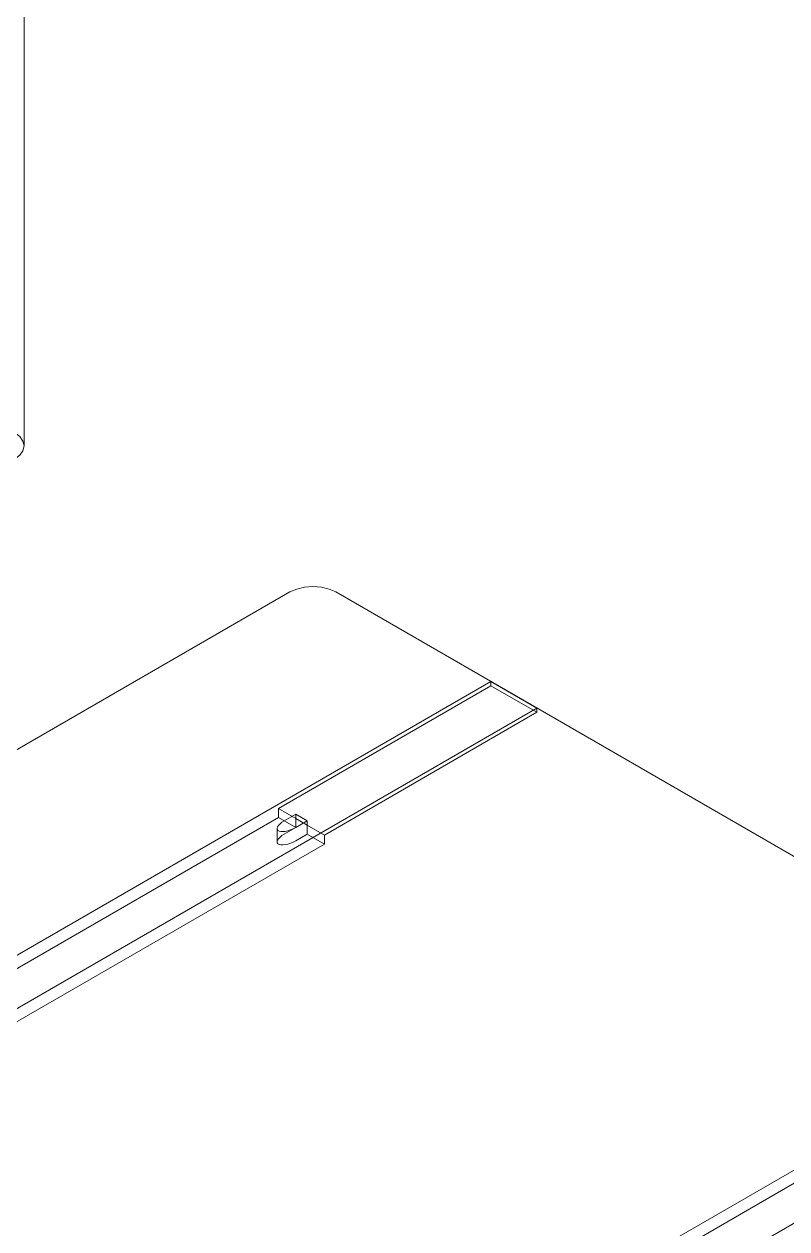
# Model space of a CAD drawing. Header units: millimetres. Extents: x -88595 to 880822, y -1054509 to -148035.
# Drawn here: x 394186 to 394655, y -313713 to -312972 of the extents above; entities that cross this region are included whole.
import ezdxf

# ---------------------------------------------------------------- set-up
doc = ezdxf.new("R2010")
doc.units = ezdxf.units.MM
doc.layers.add('Оборудование', color=7, linetype='Continuous', lineweight=18)

# ---------------------------------------------------------------- blocks, each defined once
blk = doc.blocks.new('$0$ADSK_Наружный блок кондиционера сплит-системы1 - AV08IMVEVA-4475075-В_ОВ3_4')
at = {"layer": 'Оборудование'}
blk.add_line((21737.13, 10659.06), (21737.13, 12030.78), dxfattribs=at)
blk.add_polyline3d([(21731.27, 10667.23, 0), (21734.45, 10664.84, 0), (21736.45, 10662.05, 0), (21737.13, 10659.06, 0), (21736.45, 10656.07, 0), (21734.45, 10653.29, 0), (21731.27, 10650.9, 0)], dxfattribs=at)
blk = doc.blocks.new('$0$ADSK_Наружный блок кондиционера сплит-системы1 - AV16IMVEV-4475072-В_ОВ3_4')
at = {"layer": 'Оборудование'}
for p, q in [((19640.02, 11270.05), (20142.06, 11559.9)), ((20170.35, 11559.9), (20835.03, 11176.15)), ((19735.47, 11198.6), (20265.8, 11504.79)), ((20265.8, 11502.18), (20134.99, 11426.65)), ((20265.8, 11504.79), (20265.8, 11502.18)), ((20265.8, 11504.79), (20294.09, 11488.46)), ((20265.8, 11502.18), (20294.09, 11485.85)), ((20294.09, 11488.46), (19763.76, 11182.27)), ((20163.27, 11410.32), (20294.09, 11485.85)), ((20294.09, 11485.85), (20294.09, 11488.46)), ((20134.99, 11426.65), (20134.99, 11421.1)), ((20134.99, 11426.65), (20145.6, 11420.53)), ((20134.99, 11421.1), (19866.29, 11265.97)), ((20134.99, 11421.1), (20145.6, 11414.98)), ((20145.6, 11423.14), (20138.53, 11419.06)), ((20145.6, 11420.53), (20145.6, 11423.14)), ((20145.6, 11423.14), (20152.67, 11419.06)), ((20145.6, 11414.98), (20145.6, 11420.53)), ((20152.67, 11416.45), (20145.6, 11420.53)), ((20145.6, 11414.98), (20152.67, 11419.06)), ((20152.67, 11419.06), (20152.67, 11416.45)), ((20134.16, 11414.28), (20134.16, 11406.11)), ((20138.53, 11410.89), (20145.6, 11414.98)), ((20152.67, 11410.89), (20145.6, 11406.81)), ((20152.67, 11416.45), (20152.67, 11410.89)), ((20152.67, 11416.45), (20163.27, 11410.32)), ((20152.67, 11410.89), (20163.27, 11404.77)), ((20163.27, 11404.77), (20163.27, 11410.32)), ((19894.57, 11249.64), (20163.27, 11404.77)), ((20089.03, 10994.48), (20619.36, 11300.67)), ((20647.64, 11284.34), (20117.31, 10978.15)), ((20488.54, 11216.98), (20219.84, 11061.84))]:
    blk.add_line(p, q, dxfattribs=at)
for points in [[(20142.06, 11559.9, 0), (20146.2, 11561.74, 0), (20151.03, 11562.89, 0), (20156.2, 11563.29, 0), (20161.38, 11562.89, 0), (20166.2, 11561.74, 0), (20170.35, 11559.9, 0)], [(20138.53, 11419.06, 0), (20137.13, 11418.17, 0), (20135.96, 11417.22, 0), (20135.04, 11416.27, 0), (20134.44, 11415.35, 0), (20134.17, 11414.5, 0), (20134.24, 11413.77, 0), (20134.66, 11413.17, 0), (20135.4, 11412.74, 0), (20136.43, 11412.5, 0), (20137.71, 11412.46, 0), (20139.17, 11412.62, 0), (20140.77, 11412.97, 0), (20142.42, 11413.49, 0), (20144.05, 11414.17, 0), (20145.6, 11414.98, 0)], [(20145.6, 11406.81, 0), (20144.05, 11406.01, 0), (20142.42, 11405.33, 0), (20140.77, 11404.8, 0), (20139.17, 11404.45, 0), (20137.71, 11404.3, 0), (20136.43, 11404.34, 0), (20135.4, 11404.58, 0), (20134.66, 11405.01, 0), (20134.24, 11405.6, 0), (20134.17, 11406.34, 0), (20134.44, 11407.18, 0), (20135.04, 11408.1, 0), (20135.96, 11409.06, 0), (20137.13, 11410, 0), (20138.53, 11410.89, 0)]]:
    blk.add_polyline3d(points, dxfattribs=at)

msp = doc.modelspace()

# ---------------------------------------------------------------- block references
at = {"layer": 'Оборудование'}
for name, p in [('$0$ADSK_Наружный блок кондиционера сплит-системы1 - AV08IMVEVA-4475075-В_ОВ3_4', (372448.64, -323890.18)), ('$0$ADSK_Наружный блок кондиционера сплит-системы1 - AV16IMVEV-4475072-В_ОВ3_4', (374207.4, -324880.93))]:
    msp.add_blockref(name, p, dxfattribs=at)

doc.saveas('drawing.dxf')
